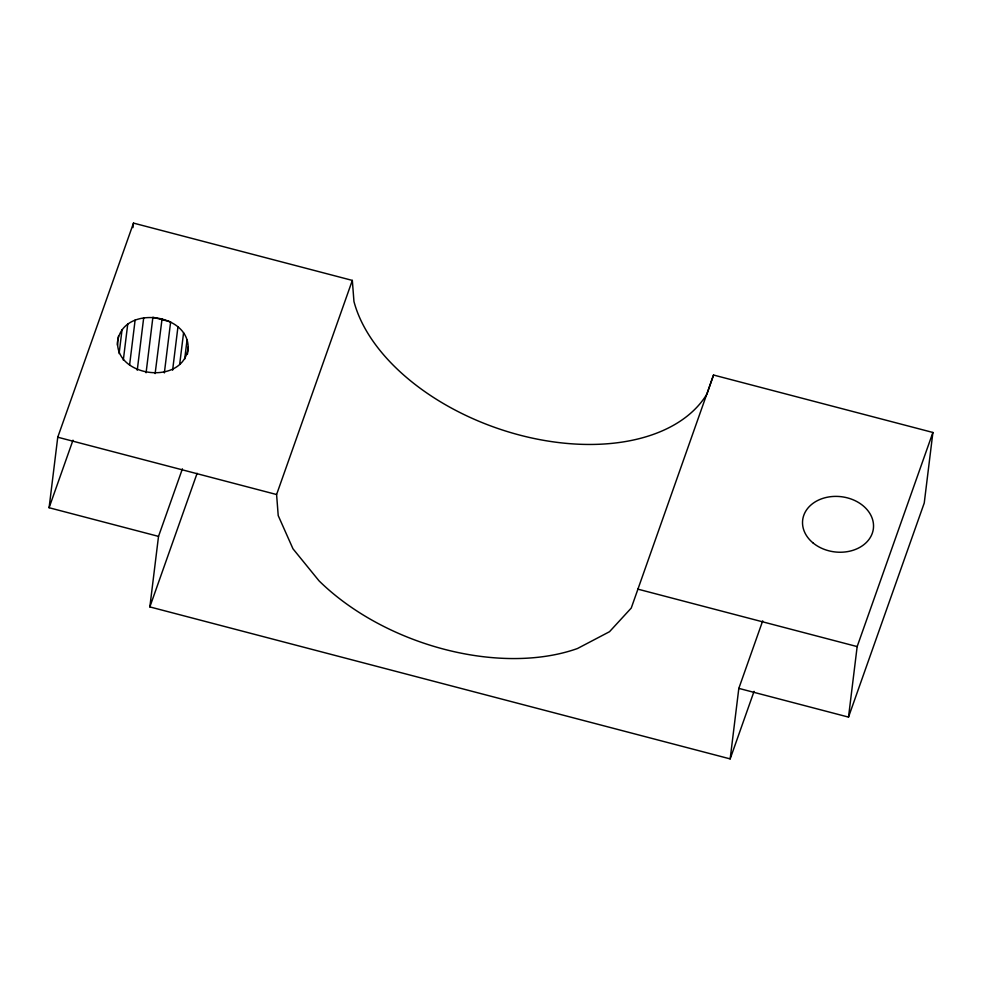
<?xml version="1.0" encoding="UTF-8"?>
<svg xmlns="http://www.w3.org/2000/svg" width="982" height="982" viewBox="0 0 982 982"><rect width="100%" height="100%" fill="white"/><g stroke="black" fill="none" stroke-linecap="round" stroke-linejoin="round"><path stroke-width="1.47" d="M754.053 691.365L730.166 758.902L149.853 606.913L158.519 536.381L49.1 507.731L57.754 437.211L133.491 223.098L352.329 280.41L353.95 301.474A189.992 117.054 19.5 0 0 519.736 435.1A189.992 117.054 19.5 0 0 706.991 393.942L713.533 375.026L932.9 432.473L924.246 503.005L848.509 717.106L738.82 688.382L762.707 620.845M117.361 345.136C118.368 302.186 197.075 312.558 187.316 354.428M132.938 227.603L133.491 223.098M119.104 353.606L122.05 329.596M123.315 360.124L127.734 324.109M129.587 365.071L135.123 320.058M137.247 370.226L143.703 317.714M146.085 372.755L152.897 317.235L170.635 321.887L164.362 372.902M155.131 373.577L162.079 318.659M172.611 370.202L177.963 326.687M179.694 364.261L183.573 332.751M184.677 359.154L187.071 339.649M730.166 758.902L738.82 688.382M848.509 717.106L857.163 646.586L932.9 432.473M118.466 336.139C108.609 376.806 184.395 387.964 188.237 346.928M713.533 375.026L631.254 608.054L609.515 631.708L577.465 648.525A189.992 117.054 19.5 0 1 319.027 580.828L292.98 548.803L278.213 515.587L276.593 494.523L352.329 280.41M49.1 507.731L72.987 440.194M158.519 536.381L182.406 468.844M149.853 606.913L197.124 473.275M57.754 437.211L276.593 494.523M637.797 589.126L857.163 646.586M812.789 542.727A35.622 27.803 7 0 0 872.286 533.287A35.622 27.803 7 0 0 828.992 496.917A35.622 27.803 7 0 0 812.789 542.727"/></g></svg>
